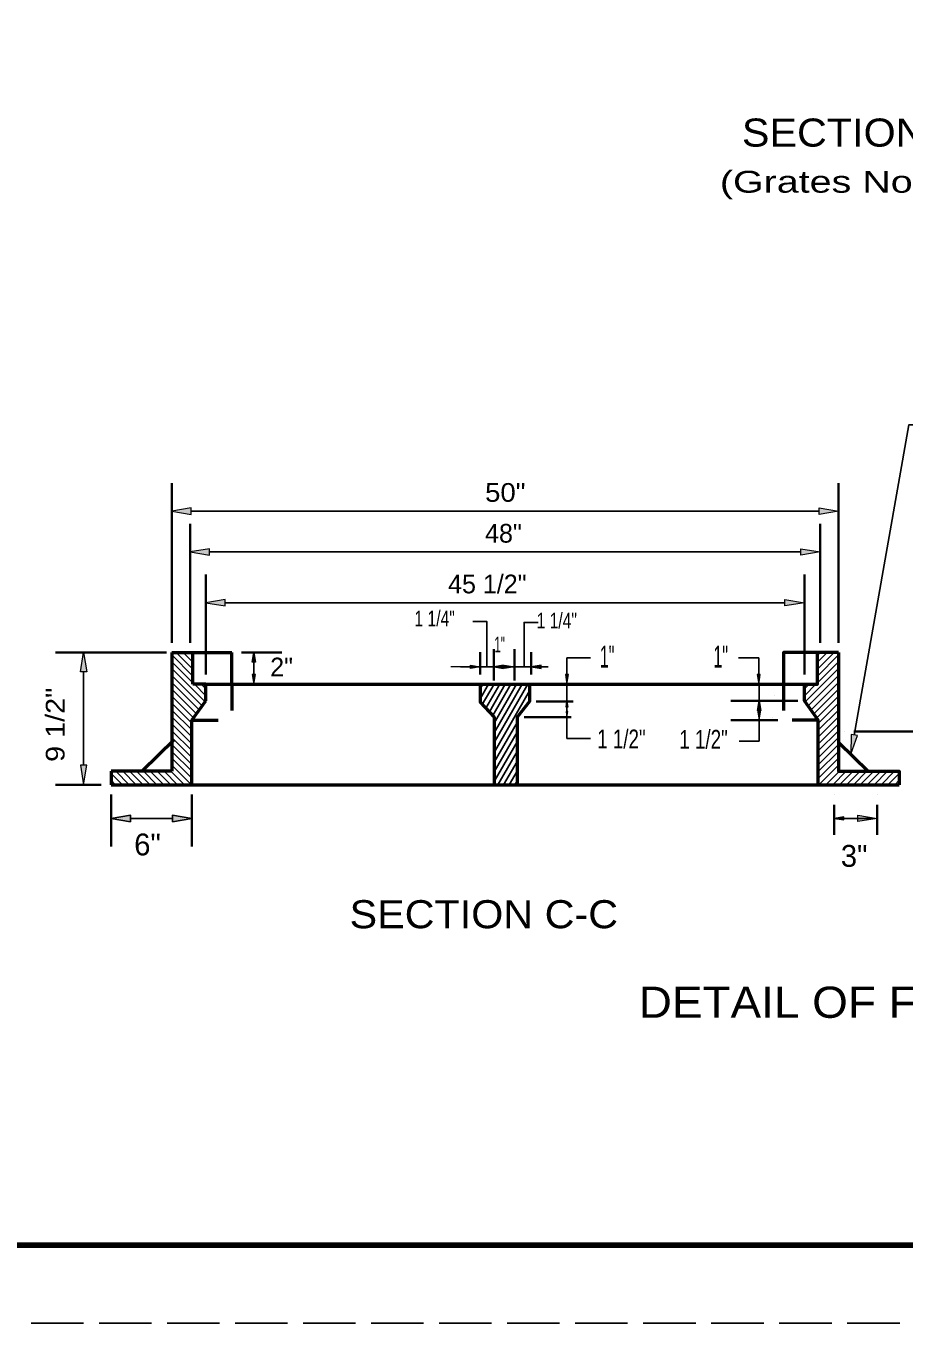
# Model space of a CAD drawing. Extents: x 82.3 to 117.7, y 1.2 to 23.2.
# Drawn here: x 99.28 to 104.9, y 1.2 to 9.52 of the extents above; entities that cross this region are included whole.
import ezdxf

# ---------------------------------------------------------------- set-up
doc = ezdxf.new("R2010")
doc.units = 0
doc.header["$LTSCALE"] = 0.056
doc.linetypes.add('LONG_DASHED', pattern=[7.5, 6, -1.5])
doc.linetypes.add('MEDIUM_DASHED', pattern=[4.5, 3, -1.5])
for name, color, linetype, lineweight in [('1', 7, 'Continuous', 25), ('2', 7, 'MEDIUM_DASHED', 35), ('3', 7, 'Continuous', 13), ('6', 7, 'Continuous', 13)]:
    doc.layers.add(name, color=color, linetype=linetype, lineweight=lineweight)

msp = doc.modelspace()

# ---------------------------------------------------------------- hatches: boundary and pattern name
at = {"layer": '1'}
for points in [[(100.33533, 6.38633), (100.33533, 6.428), (100.21033, 6.40708), (100.21033, 6.40708)], [(104.35958, 6.38633), (104.35958, 6.428), (104.48458, 6.40708), (104.48458, 6.40708)], [(100.45267, 6.12467), (100.45267, 6.16633), (100.32767, 6.1455), (100.32767, 6.1455)], [(104.24225, 6.12467), (104.24225, 6.16633), (104.36725, 6.1455), (104.36725, 6.1455)], [(100.55358, 5.79967), (100.55358, 5.84133), (100.42858, 5.8205), (100.42858, 5.8205)], [(104.14125, 5.79967), (104.14125, 5.84133), (104.26625, 5.8205), (104.26625, 5.8205)], [(99.66617, 5.3765), (99.6245, 5.3765), (99.64533, 5.5015), (99.64533, 5.5015)], [(100.74717, 5.43892), (100.72633, 5.43892), (100.73675, 5.50142), (100.73675, 5.50142)], [(100.74717, 5.35967), (100.72633, 5.35967), (100.73675, 5.29717), (100.73675, 5.29717)], [(99.66617, 4.77858), (99.6245, 4.77858), (99.64533, 4.65358), (99.64533, 4.65358)], [(99.94592, 4.41608), (99.94592, 4.45775), (99.82092, 4.43692), (99.82092, 4.43692)], [(100.21508, 4.41608), (100.21508, 4.45775), (100.34008, 4.43692), (100.34008, 4.43692)], [(104.51933, 4.42792), (104.51933, 4.44875), (104.45683, 4.43833), (104.45683, 4.43833)], [(104.60725, 4.41758), (104.60725, 4.45925), (104.73225, 4.43833), (104.73225, 4.43833)], [(104.66975, 4.42792), (104.66975, 4.44875), (104.73225, 4.43833), (104.73225, 4.43833)]]:
    msp.add_hatch(color=256, dxfattribs=at).paths.add_polyline_path(points)
at = {"layer": '3'}
for points in [[(102.12458, 5.39925), (102.12458, 5.42008), (102.18708, 5.40967), (102.18708, 5.40967)], [(102.33642, 5.39925), (102.33642, 5.42008), (102.27392, 5.40967), (102.27392, 5.40967)], [(102.344, 5.39925), (102.344, 5.42008), (102.4065, 5.40967), (102.4065, 5.40967)], [(102.57767, 5.39925), (102.57767, 5.42008), (102.51517, 5.40967), (102.51517, 5.40967)], [(102.75417, 5.35975), (102.73333, 5.35975), (102.74375, 5.29725), (102.74375, 5.29725)], [(103.98292, 5.35975), (103.96208, 5.35975), (103.9725, 5.29725), (103.9725, 5.29725)], [(102.74967, 5.15192), (102.73792, 5.15192), (102.74375, 5.18708), (102.74375, 5.18708)], [(103.98533, 5.12958), (103.9645, 5.12958), (103.97492, 5.19208), (103.97492, 5.19208)], [(102.74958, 5.12292), (102.73783, 5.12292), (102.74375, 5.08767), (102.74375, 5.08767)], [(103.98533, 5.13075), (103.9645, 5.13075), (103.97492, 5.06825), (103.97492, 5.06825)], [(104.60608, 4.96833), (104.565, 4.97558), (104.56392, 4.84883), (104.56392, 4.84883)]]:
    msp.add_hatch(color=256, dxfattribs=at).paths.add_polyline_path(points)

# ---------------------------------------------------------------- linework, layer by layer
at = {"layer": '1', "lineweight": 35}
for p, q in [((100.21033, 5.564), (100.21033, 6.58717)), ((104.48458, 5.564), (104.48458, 6.58717)), ((100.32767, 5.56408), (100.32767, 6.3255)), ((104.36725, 5.56408), (104.36725, 6.3255)), ((100.42858, 5.35983), (100.42858, 6.0005)), ((104.26625, 5.35983), (104.26625, 6.0005)), ((100.17675, 5.50158), (99.46533, 5.50158)), ((100.6575, 5.5015), (100.91675, 5.5015)), ((99.7585, 4.65358), (99.46533, 4.65358)), ((99.821, 4.59108), (99.821, 4.25692)), ((100.34008, 4.59108), (100.34008, 4.25692)), ((104.45683, 4.52583), (104.45683, 4.33325)), ((104.73225, 4.52583), (104.73225, 4.33325))]:
    msp.add_line(p, q, dxfattribs=at)
at = {"layer": '1'}
for p, q in [((100.33533, 6.40717), (104.35958, 6.40717)), ((100.45267, 6.1455), (104.24225, 6.1455)), ((100.55358, 5.8205), (104.14125, 5.8205)), ((100.34608, 5.39483), (100.23933, 5.50158)), ((100.34608, 5.439), (100.2835, 5.50158)), ((100.34608, 5.48317), (100.32775, 5.50158)), ((104.34892, 5.39483), (104.45567, 5.50158)), ((104.34892, 5.439), (104.4115, 5.50158)), ((104.34892, 5.48317), (104.36725, 5.50158)), ((100.34608, 5.35058), (100.21042, 5.48633)), ((100.34608, 5.30642), (100.21042, 5.44208)), ((100.73675, 5.35975), (100.73675, 5.439)), ((104.34892, 5.35058), (104.48458, 5.48633)), ((104.34892, 5.30642), (104.48458, 5.44208)), ((99.64533, 5.37658), (99.64533, 4.77858)), ((100.4235, 5.18483), (100.21042, 5.39792)), ((100.40508, 5.15908), (100.21042, 5.35375)), ((104.2715, 5.18483), (104.48458, 5.39792)), ((104.28992, 5.15908), (104.48458, 5.35375)), ((100.38667, 5.13325), (100.21042, 5.3095)), ((100.36825, 5.1075), (100.21042, 5.26533)), ((100.42867, 5.22383), (100.35525, 5.29733)), ((100.42867, 5.268), (100.39942, 5.29733)), ((102.18708, 5.20542), (102.24017, 5.29733)), ((102.18708, 5.26792), (102.20408, 5.29733)), ((102.20117, 5.16733), (102.27625, 5.29733)), ((102.22367, 5.14375), (102.31233, 5.29733)), ((102.24617, 5.12017), (102.34842, 5.29733)), ((102.26858, 5.09658), (102.3845, 5.29733)), ((102.27717, 4.92383), (102.49275, 5.29733)), ((102.27717, 4.98633), (102.45667, 5.29733)), ((102.27717, 5.04883), (102.42058, 5.29733)), ((102.27717, 4.86133), (102.50458, 5.25533)), ((104.26633, 5.22383), (104.33975, 5.29733)), ((104.26633, 5.268), (104.29558, 5.29733)), ((104.30833, 5.13325), (104.48458, 5.3095)), ((104.32675, 5.1075), (104.48458, 5.26533)), ((100.34983, 5.08175), (100.21042, 5.22117)), ((100.34017, 5.04717), (100.21042, 5.17692)), ((102.49308, 5.17292), (102.50458, 5.19283)), ((104.34517, 5.08175), (104.48458, 5.22117)), ((104.35483, 5.04717), (104.48458, 5.17692)), ((100.34017, 5.003), (100.21042, 5.13275)), ((100.34017, 4.95875), (100.21042, 5.08858)), ((104.35483, 5.003), (104.48458, 5.13275)), ((104.35483, 4.95875), (104.48458, 5.08858)), ((100.34017, 4.91458), (100.21042, 5.04433)), ((100.34017, 4.87042), (100.21042, 5.00017)), ((102.27717, 4.79883), (102.424, 5.05325)), ((102.27717, 4.73633), (102.424, 4.99075)), ((104.35483, 4.91458), (104.48458, 5.04433)), ((104.35483, 4.87042), (104.48458, 5.00017)), ((100.34017, 4.82617), (100.21042, 4.956)), ((100.34017, 4.782), (100.21042, 4.91175)), ((102.27717, 4.67383), (102.424, 4.92825)), ((104.35483, 4.82617), (104.48458, 4.956)), ((104.35483, 4.782), (104.48458, 4.91175)), ((100.34017, 4.73783), (100.21042, 4.86758)), ((100.34017, 4.69358), (100.21042, 4.82342)), ((102.3015, 4.65358), (102.424, 4.86575)), ((104.35483, 4.73783), (104.48458, 4.86758)), ((104.35483, 4.69358), (104.48458, 4.82342)), ((99.93833, 4.65358), (99.85167, 4.74025)), ((99.9825, 4.65358), (99.89583, 4.74025)), ((100.02667, 4.65358), (99.94008, 4.74025)), ((100.07092, 4.65358), (99.98425, 4.74025)), ((100.11508, 4.65358), (100.02842, 4.74025)), ((100.15925, 4.65358), (100.07258, 4.74025)), ((100.2035, 4.65358), (100.11683, 4.74025)), ((100.24767, 4.65358), (100.161, 4.74025)), ((100.29183, 4.65358), (100.20517, 4.74025)), ((100.33608, 4.65358), (100.21042, 4.77917)), ((102.33758, 4.65358), (102.424, 4.80325)), ((102.37367, 4.65358), (102.424, 4.74075)), ((104.35892, 4.65358), (104.48458, 4.77917)), ((104.40317, 4.65358), (104.48983, 4.74025)), ((104.44733, 4.65358), (104.534, 4.74025)), ((104.4915, 4.65358), (104.57817, 4.74025)), ((104.53575, 4.65358), (104.62242, 4.74025)), ((104.57992, 4.65358), (104.66658, 4.74025)), ((104.62408, 4.65358), (104.71075, 4.74025)), ((104.66833, 4.65358), (104.75492, 4.74025)), ((104.7125, 4.65358), (104.79917, 4.74025)), ((104.75667, 4.65358), (104.84333, 4.74025)), ((99.89408, 4.65358), (99.82108, 4.72667)), ((99.84992, 4.65358), (99.82108, 4.68242)), ((102.40975, 4.65358), (102.424, 4.67825)), ((104.80092, 4.65358), (104.87392, 4.72667)), ((104.84508, 4.65358), (104.87392, 4.68242)), ((99.946, 4.43692), (100.21508, 4.43692)), ((104.51933, 4.43833), (104.66975, 4.43833))]:
    msp.add_line(p, q, dxfattribs=at)
at = {"layer": '1', "lineweight": 53}
for p, q in [((100.21033, 5.50158), (100.21033, 4.74025)), ((100.21033, 5.50158), (100.595, 5.50158)), ((100.346, 5.29733), (100.346, 5.50158)), ((100.595, 5.29733), (100.595, 5.50158)), ((100.42858, 5.29733), (100.346, 5.29733)), ((100.42858, 5.19208), (100.42858, 5.29733)), ((100.42858, 5.29733), (104.26625, 5.29733)), ((100.34008, 5.06825), (100.42858, 5.19208)), ((100.34008, 4.65358), (100.34008, 5.06825)), ((100.22533, 4.94092), (100.01967, 4.74025)), ((104.48567, 4.92517), (104.67525, 4.74025)), ((99.821, 4.74025), (99.821, 4.65358)), ((100.21033, 4.74025), (99.821, 4.74025))]:
    msp.add_line(p, q, dxfattribs=at)
at = {"layer": '1', "lineweight": 13}
msp.add_line((100.67575, 5.29725), (100.55675, 5.29725), dxfattribs=at)
at = {"layer": '1', "linetype": 'LONG_DASHED'}
msp.add_line((117.52075, 1.20342), (82.32075, 1.20342), dxfattribs=at)
at = {"layer": '1', "lineweight": 158}
msp.add_lwpolyline([(117.43742, 22.70342), (117.43742, 1.70342), (84.93742, 1.70342)], dxfattribs=at)
at = {"layer": '1', "lineweight": 13}
for points in [[(100.33533, 6.38633), (100.33533, 6.428), (100.21033, 6.40708), (100.21033, 6.40708)], [(104.35958, 6.38633), (104.35958, 6.428), (104.48458, 6.40708), (104.48458, 6.40708)], [(100.45267, 6.12467), (100.45267, 6.16633), (100.32767, 6.1455), (100.32767, 6.1455)], [(104.24225, 6.12467), (104.24225, 6.16633), (104.36725, 6.1455), (104.36725, 6.1455)], [(100.55358, 5.79967), (100.55358, 5.84133), (100.42858, 5.8205), (100.42858, 5.8205)], [(104.14125, 5.79967), (104.14125, 5.84133), (104.26625, 5.8205), (104.26625, 5.8205)], [(99.66617, 5.3765), (99.6245, 5.3765), (99.64533, 5.5015), (99.64533, 5.5015)], [(100.74717, 5.43892), (100.72633, 5.43892), (100.73675, 5.50142), (100.73675, 5.50142)], [(100.74717, 5.35967), (100.72633, 5.35967), (100.73675, 5.29717), (100.73675, 5.29717)], [(99.66617, 4.77858), (99.6245, 4.77858), (99.64533, 4.65358), (99.64533, 4.65358)], [(104.51933, 4.42792), (104.51933, 4.44875), (104.45683, 4.43833), (104.45683, 4.43833)], [(104.60725, 4.41758), (104.60725, 4.45925), (104.73225, 4.43833), (104.73225, 4.43833)], [(104.66975, 4.42792), (104.66975, 4.44875), (104.73225, 4.43833), (104.73225, 4.43833)]]:
    msp.add_lwpolyline(points, close=True, dxfattribs=at)
at = {"layer": '1', "lineweight": 53}
for points in [[(104.48458, 5.50158), (104.13108, 5.50158), (104.13108, 5.29733)], [(104.35475, 4.65358), (104.35475, 5.06825), (104.26625, 5.19208), (104.26625, 5.29733), (104.34883, 5.29733), (104.34883, 5.50158)], [(104.48458, 5.50158), (104.48458, 4.74025), (104.87392, 4.74025), (104.87392, 4.65358)], [(102.18708, 5.29733), (102.18708, 5.18217), (102.27717, 5.08767), (102.27717, 4.65358)], [(102.50458, 5.29733), (102.50458, 5.18708), (102.424, 5.08767), (102.424, 4.65358)], [(99.821, 4.65358), (100.34008, 4.65358), (104.87392, 4.65358)]]:
    msp.add_lwpolyline(points, dxfattribs=at)
at = {"layer": '1'}
for points in [[(99.94592, 4.41608), (99.94592, 4.45775), (99.82092, 4.43692), (99.82092, 4.43692)], [(100.21508, 4.41608), (100.21508, 4.45775), (100.34008, 4.43692), (100.34008, 4.43692)]]:
    msp.add_lwpolyline(points, close=True, dxfattribs=at)
at = {"layer": '2', "lineweight": 53}
for p, q in [((100.595, 5.29733), (100.595, 5.06825)), ((104.13108, 5.29733), (104.13108, 5.06825)), ((100.34008, 5.06825), (100.595, 5.06825)), ((104.35475, 5.06825), (104.13108, 5.06825))]:
    msp.add_line(p, q, dxfattribs=at)
at = {"layer": '3', "lineweight": 35}
for p, q in [((102.18708, 5.35983), (102.18708, 5.50308)), ((102.27392, 5.32208), (102.27392, 5.52342)), ((102.4065, 5.32208), (102.4065, 5.52342)), ((102.51517, 5.35983), (102.51517, 5.50308)), ((102.78308, 5.18708), (102.54642, 5.18708)), ((104.22292, 5.19208), (103.79492, 5.19208)), ((102.77167, 5.08767), (102.46992, 5.08767)), ((104.09617, 5.06825), (103.79492, 5.06825)), ((104.58292, 4.99408), (105.283, 4.99408))]:
    msp.add_line(p, q, dxfattribs=at)
at = {"layer": '3'}
for p, q in [((102.06208, 5.40967), (101.99958, 5.40967)), ((102.18708, 5.40967), (102.18717, 5.40967)), ((102.3175, 5.41342), (102.31758, 5.41342)), ((102.74617, 5.224), (102.74625, 5.224)), ((103.97492, 5.224), (103.975, 5.224)), ((104.06292, 5.08692), (104.063, 5.08692))]:
    msp.add_line(p, q, dxfattribs=at)
at = {"layer": '3', "lineweight": 25}
for p, q in [((102.62383, 5.40967), (102.06208, 5.40967)), ((102.89442, 5.4665), (102.74375, 5.4665)), ((103.9725, 5.46617), (103.84408, 5.46617)), ((103.9725, 5.35983), (103.9725, 5.46617)), ((103.97492, 4.93375), (103.97492, 5.29733)), ((102.89442, 4.94933), (102.74375, 4.94933)), ((103.97492, 4.93375), (103.8465, 4.93375))]:
    msp.add_line(p, q, dxfattribs=at)
for points in [[(104.5855, 4.972), (104.93492, 6.95992), (105.11017, 6.95992)], [(102.23025, 5.40967), (102.23025, 5.69925), (102.13942, 5.69925)], [(102.46892, 5.40967), (102.46892, 5.69367), (102.55967, 5.69367)], [(102.74375, 4.94933), (102.74375, 5.18708), (102.74375, 5.4665)]]:
    msp.add_lwpolyline(points, dxfattribs=at)
at = {"layer": '3'}
for points in [[(102.12458, 5.39925), (102.12458, 5.42008), (102.18708, 5.40967), (102.18708, 5.40967)], [(102.33642, 5.39925), (102.33642, 5.42008), (102.27392, 5.40967), (102.27392, 5.40967)], [(102.344, 5.39925), (102.344, 5.42008), (102.4065, 5.40967), (102.4065, 5.40967)], [(102.57767, 5.39925), (102.57767, 5.42008), (102.51517, 5.40967), (102.51517, 5.40967)], [(102.75417, 5.35975), (102.73333, 5.35975), (102.74375, 5.29725), (102.74375, 5.29725)], [(103.98292, 5.35975), (103.96208, 5.35975), (103.9725, 5.29725), (103.9725, 5.29725)], [(102.74967, 5.15192), (102.73792, 5.15192), (102.74375, 5.18708), (102.74375, 5.18708)], [(103.98533, 5.12958), (103.9645, 5.12958), (103.97492, 5.19208), (103.97492, 5.19208)], [(102.74958, 5.12292), (102.73783, 5.12292), (102.74375, 5.08767), (102.74375, 5.08767)], [(103.98533, 5.13075), (103.9645, 5.13075), (103.97492, 5.06825), (103.97492, 5.06825)], [(104.60608, 4.96833), (104.565, 4.97558), (104.56392, 4.84883), (104.56392, 4.84883)]]:
    msp.add_lwpolyline(points, close=True, dxfattribs=at)
at = {"layer": '6'}
for p, q in [((104.48458, 6.40717), (104.48467, 6.40717)), ((104.36725, 6.1455), (104.36733, 6.1455)), ((104.26625, 5.8205), (104.26633, 5.8205)), ((100.21033, 5.5015), (100.21042, 5.5015)), ((100.23925, 5.50158), (100.23933, 5.50158)), ((100.32767, 5.50158), (100.32775, 5.50158)), ((100.595, 5.5015), (100.59508, 5.5015)), ((100.73675, 5.5015), (100.73683, 5.5015)), ((104.36725, 5.50158), (104.36733, 5.50158)), ((104.48458, 5.5015), (104.48467, 5.5015)), ((100.42858, 5.29733), (100.42867, 5.29733)), ((100.73825, 5.29725), (100.73833, 5.29725)), ((102.18708, 5.29733), (102.18717, 5.29733)), ((104.26625, 5.29733), (104.26633, 5.29733)), ((104.07433, 5.224), (104.07442, 5.224)), ((104.52042, 4.99408), (104.5205, 4.99408)), ((104.87392, 4.74025), (104.874, 4.74025)), ((99.64533, 4.65358), (99.64542, 4.65358)), ((99.821, 4.65358), (99.82108, 4.65358)), ((104.45683, 4.58833), (104.45692, 4.58833)), ((104.73225, 4.58833), (104.73233, 4.58833)), ((104.73225, 4.43833), (104.73233, 4.43833))]:
    msp.add_line(p, q, dxfattribs=at)
at = {"layer": '6', "lineweight": 25}
for p, q in [((99.821, 4.65358), (99.82108, 4.65358)), ((100.34008, 4.65358), (100.34017, 4.65358)), ((100.34008, 4.43692), (100.34017, 4.43692))]:
    msp.add_line(p, q, dxfattribs=at)

# ---------------------------------------------------------------- texts
at = {"layer": '1', "width": 1.1}
msp.add_text('50"', height=0.12, dxfattribs=at).set_placement((102.21883, 6.46717))
at = {"layer": '1'}
for s, p in [('48"', (102.21883, 6.2055)), ('45 1/2"', (101.98175, 5.8805))]:
    msp.add_text(s, height=0.12, dxfattribs=at).set_placement(p)
at = {"layer": '1', "width": 1.15}
msp.add_text('9 1/2"', height=0.12, rotation=90, dxfattribs=at).set_placement((99.52317, 4.80008))
at = {"layer": '3'}
for s, height, width, p in [('SECTION B-B', 0.18, 1.1, (103.86508, 8.74375)), ('(Grates Not Shown)', 0.14, 1.35, (103.72375, 8.4485)), ('1 1/4"', 0.1, 0.75, (101.76625, 5.66958)), ('1 1/4"', 0.1, 0.75, (102.549, 5.65625)), ('1"', 0.1, 0.55, (102.27833, 5.503)), ('1"', 0.14, 0.55, (102.95417, 5.40508)), ('1"', 0.14, 0.55, (103.68217, 5.40508)), ('1 1/2"', 0.12, 0.75, (102.93767, 4.88742)), ('1 1/2"', 0.12, 0.75, (103.464, 4.8855)), ('SECTION C-C', 0.18, 1.1, (101.35017, 3.73392)), ('DETAIL OF FRAME', 0.2, 1.1, (103.20375, 3.15975))]:
    msp.add_text(s, height=height, dxfattribs=dict(at, width=width)).set_placement(p)
for s, height, p in [('2"', 0.12, (100.84133, 5.34825)), ('6"', 0.14, (99.96967, 4.20092)), ('3"', 0.14, (104.49917, 4.12767))]:
    msp.add_text(s, height=height, dxfattribs=at).set_placement(p)

doc.saveas('drawing.dxf')
